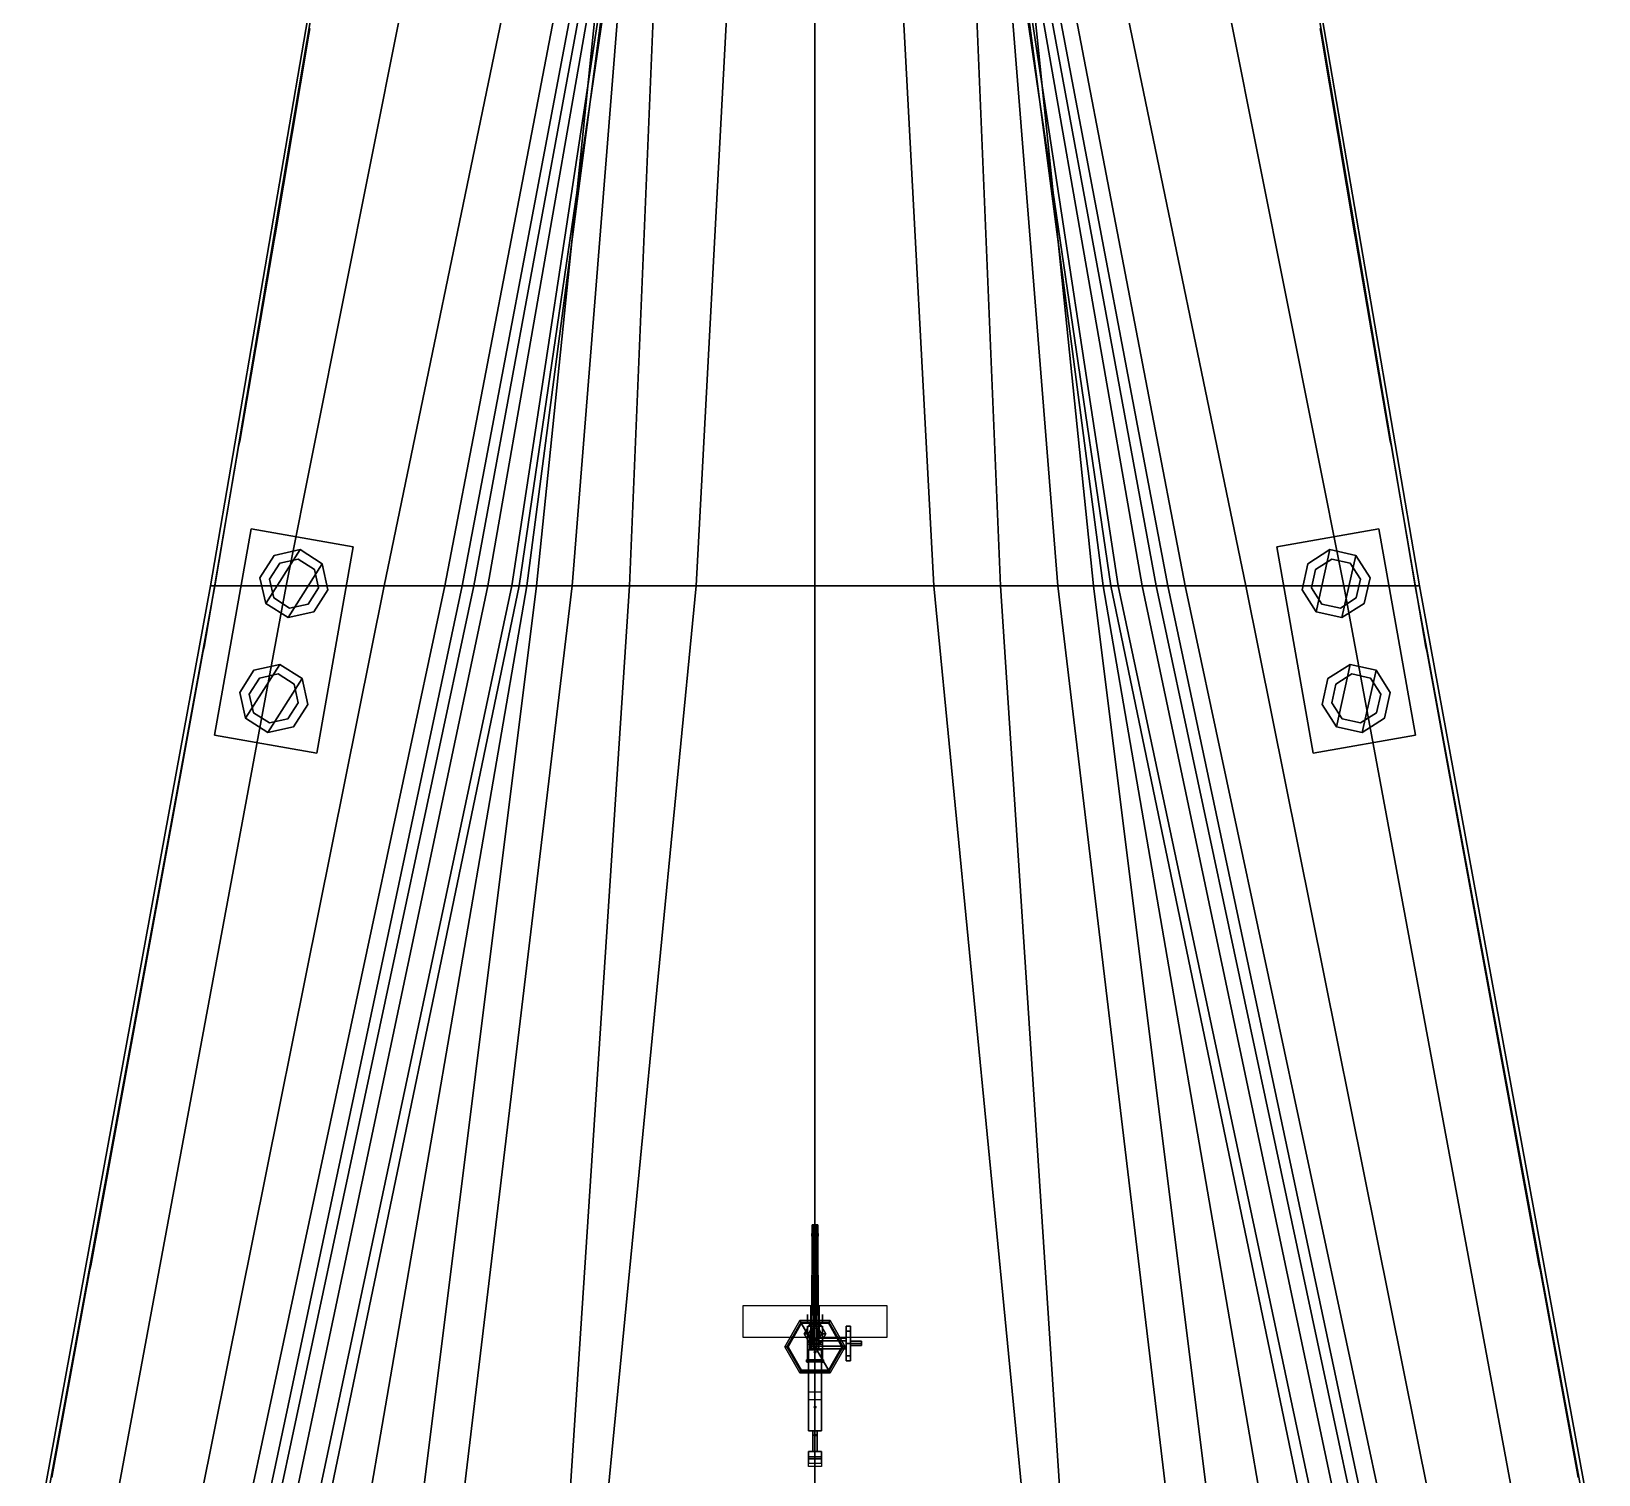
# Model space of a CAD drawing. Header units: millimetres. Extents: x -12 to 12, y -117 to 93.
# Drawn here: x -7.26 to 7.26, y 65.89 to 79.25 of the extents above; entities that cross this region are included whole.
import ezdxf

# ---------------------------------------------------------------- set-up
doc = ezdxf.new("R2010")
doc.units = ezdxf.units.MM
doc.header["$MEASUREMENT"] = 0
for name, color, linetype in [('barrel', 1, 'Continuous'), ('railings', 6, 'Continuous'), ('sleeve', 5, 'Continuous'), ('supersctucture', 3, 'Continuous'), ('turret', 2, 'Continuous')]:
    doc.layers.add(name, color=color, linetype=linetype)

msp = doc.modelspace()

# ---------------------------------------------------------------- linework, layer by layer
for points in [[(-4.7, 79.38, 6.56), (-3.85, 79.38, 4.94), (-4.9, 74.12, 4.94), (-5.6, 74.12, 6.38)], [(-4.67, 79.38, 6.71), (-4.7, 79.38, 6.62), (-5.6, 74.12, 6.52), (-5.56, 74.12, 6.59)], [(-4.7, 79.38, 6.62), (-4.7, 79.38, 6.56), (-5.6, 74.12, 6.38), (-5.6, 74.12, 6.52)], [(-3.85, 79.38, 4.94), (-2.9, 79.38, 2.42), (-3.99, 74.12, 2.42), (-4.9, 74.12, 4.94)], [(-2.9, 79.38, 2.42), (-2.42, 79.38, 0.7), (-3.43, 74.12, 0.7), (-3.99, 74.12, 2.42)], [(-2.42, 79.38, 0.7), (-2.27, 79.38, -0.06), (-3.27, 74.12, -0.06), (-3.43, 74.12, 0.7)], [(-2.27, 79.38, -0.06), (-2.19, 79.38, -0.58), (-3.16, 74.12, -0.58), (-3.27, 74.12, -0.06)], [(-2.19, 79.38, -0.58), (-2.11, 79.38, -1.35), (-3.03, 74.12, -1.35), (-3.16, 74.12, -0.58)], [(-2.11, 79.38, -1.35), (-2.01, 79.38, -2.68), (-2.81, 74.12, -2.68), (-3.03, 74.12, -1.35)], [(-2.01, 79.38, -2.68), (-1.97, 79.38, -3.56), (-2.74, 74.12, -3.56), (-2.81, 74.12, -2.68)], [(-1.97, 79.38, -3.56), (-1.98, 79.38, -4.7), (-2.67, 74.12, -4.7), (-2.74, 74.12, -3.56)], [(-1.98, 79.38, -4.7), (-2.04, 79.38, -5.41), (-2.58, 74.12, -5.31), (-2.67, 74.12, -4.7)], [(-2.04, 79.38, -5.41), (-1.83, 79.38, -6.14), (-2.25, 74.12, -6.14), (-2.58, 74.12, -5.31)], [(-1.83, 79.38, -6.14), (-1.5, 79.38, -6.59), (-1.72, 74.12, -6.74), (-2.25, 74.12, -6.14)], [(-1.5, 79.38, -6.59), (-0.82, 79.38, -7.06), (-1.1, 74.12, -7.06), (-1.72, 74.12, -6.74)], [(0, 74.12, -7.11), (-1.1, 74.12, -7.06), (-0.82, 79.38, -7.06), (0, 79.38, -7.11)], [(0, 79.38, -7.11), (0.82, 79.38, -7.06), (1.1, 74.12, -7.06), (0, 74.12, -7.11)], [(1.72, 74.12, -6.74), (1.1, 74.12, -7.06), (0.82, 79.38, -7.06), (1.5, 79.38, -6.59)], [(2.25, 74.12, -6.14), (1.72, 74.12, -6.74), (1.5, 79.38, -6.59), (1.83, 79.38, -6.14)], [(2.58, 74.12, -5.31), (2.25, 74.12, -6.14), (1.83, 79.38, -6.14), (2.04, 79.38, -5.41)], [(2.74, 74.12, -3.56), (2.67, 74.12, -4.7), (1.98, 79.38, -4.7), (1.97, 79.38, -3.56)], [(2.81, 74.12, -2.68), (2.74, 74.12, -3.56), (1.97, 79.38, -3.56), (2.01, 79.38, -2.68)], [(2.67, 74.12, -4.7), (2.58, 74.12, -5.31), (2.04, 79.38, -5.41), (1.98, 79.38, -4.7)], [(3.03, 74.12, -1.35), (2.81, 74.12, -2.68), (2.01, 79.38, -2.68), (2.11, 79.38, -1.35)], [(3.16, 74.12, -0.58), (3.03, 74.12, -1.35), (2.11, 79.38, -1.35), (2.19, 79.38, -0.58)], [(3.27, 74.12, -0.06), (3.16, 74.12, -0.58), (2.19, 79.38, -0.58), (2.27, 79.38, -0.06)], [(3.43, 74.12, 0.7), (3.27, 74.12, -0.06), (2.27, 79.38, -0.06), (2.42, 79.38, 0.7)], [(3.99, 74.12, 2.42), (3.43, 74.12, 0.7), (2.42, 79.38, 0.7), (2.9, 79.38, 2.42)], [(4.9, 74.12, 4.94), (3.99, 74.12, 2.42), (2.9, 79.38, 2.42), (3.85, 79.38, 4.94)], [(5.6, 74.12, 6.38), (4.9, 74.12, 4.94), (3.85, 79.38, 4.94), (4.7, 79.38, 6.56)], [(5.56, 74.12, 6.59), (5.6, 74.12, 6.52), (4.7, 79.38, 6.62), (4.67, 79.38, 6.71)], [(5.6, 74.12, 6.52), (5.6, 74.12, 6.38), (4.7, 79.38, 6.56), (4.7, 79.38, 6.62)], [(-4.616, 72.568, 6.65), (-4.28, 74.479, 6.65), (-5.225, 74.646, 6.65), (-5.562, 72.735, 6.65)], [(-5.225, 74.646, 6.65), (-5.225, 74.646, 6.55), (-5.562, 72.735, 6.55), (-5.562, 72.735, 6.65)], [(-4.28, 74.479, 6.65), (-4.28, 74.479, 6.55), (-5.225, 74.646, 6.55), (-5.225, 74.646, 6.65)], [(5.562, 72.735, 6.65), (5.225, 74.646, 6.65), (4.28, 74.479, 6.65), (4.616, 72.568, 6.65)], [(5.225, 74.646, 6.65), (5.225, 74.646, 6.55), (4.28, 74.479, 6.55), (4.28, 74.479, 6.65)], [(5.562, 72.735, 6.55), (5.225, 74.646, 6.55), (5.225, 74.646, 6.65), (5.562, 72.735, 6.65)], [(-5.01, 74.401, 7.23), (-5.142, 74.194, 7.23), (-5.089, 73.955, 7.23), (-4.771, 74.454, 7.23)], [(-5.01, 74.401, 7.13), (-5.142, 74.194, 7.13), (-5.142, 74.194, 7.23), (-5.01, 74.401, 7.23)], [(-4.771, 74.454, 7.23), (-5.089, 73.955, 7.23), (-4.882, 73.824, 7.23), (-4.565, 74.322, 7.23)], [(-4.771, 74.454, 7.13), (-5.01, 74.401, 7.13), (-5.01, 74.401, 7.23), (-4.771, 74.454, 7.23)], [(-4.787, 74.365, 6.65), (-4.959, 74.327, 6.65), (-4.959, 74.327, 7.13), (-4.787, 74.365, 7.13)], [(-4.638, 74.271, 6.65), (-4.787, 74.365, 6.65), (-4.787, 74.365, 7.13), (-4.638, 74.271, 7.13)], [(-4.565, 74.322, 7.13), (-4.771, 74.454, 7.13), (-4.771, 74.454, 7.23), (-4.565, 74.322, 7.23)], [(-4.616, 72.568, 6.55), (-4.28, 74.479, 6.55), (-4.28, 74.479, 6.65), (-4.616, 72.568, 6.65)], [(4.28, 74.479, 6.65), (4.28, 74.479, 6.55), (4.616, 72.568, 6.55), (4.616, 72.568, 6.65)], [(4.565, 74.322, 7.23), (4.512, 74.083, 7.23), (4.643, 73.877, 7.23), (4.771, 74.454, 7.23)], [(4.771, 74.454, 7.13), (4.565, 74.322, 7.13), (4.565, 74.322, 7.23), (4.771, 74.454, 7.23)], [(4.787, 74.365, 6.65), (4.638, 74.271, 6.65), (4.638, 74.271, 7.13), (4.787, 74.365, 7.13)], [(4.771, 74.454, 7.23), (4.643, 73.877, 7.23), (4.882, 73.824, 7.23), (5.01, 74.401, 7.23)], [(5.01, 74.401, 7.13), (4.771, 74.454, 7.13), (4.771, 74.454, 7.23), (5.01, 74.401, 7.23)], [(4.959, 74.327, 6.65), (4.787, 74.365, 6.65), (4.787, 74.365, 7.13), (4.959, 74.327, 7.13)], [(5.01, 74.401, 7.23), (4.882, 73.824, 7.23), (5.089, 73.955, 7.23), (5.142, 74.194, 7.23)], [(5.142, 74.194, 7.13), (5.01, 74.401, 7.13), (5.01, 74.401, 7.23), (5.142, 74.194, 7.23)], [(-4.959, 74.327, 6.65), (-5.053, 74.179, 6.65), (-5.053, 74.179, 7.13), (-4.959, 74.327, 7.13)], [(-4.565, 74.322, 7.23), (-4.882, 73.824, 7.23), (-4.643, 73.877, 7.23), (-4.512, 74.083, 7.23)], [(-4.6, 74.099, 6.65), (-4.638, 74.271, 6.65), (-4.638, 74.271, 7.13), (-4.6, 74.099, 7.13)], [(-4.512, 74.083, 7.13), (-4.565, 74.322, 7.13), (-4.565, 74.322, 7.23), (-4.512, 74.083, 7.23)], [(4.565, 74.322, 7.13), (4.512, 74.083, 7.13), (4.512, 74.083, 7.23), (4.565, 74.322, 7.23)], [(4.638, 74.271, 6.65), (4.6, 74.099, 6.65), (4.6, 74.099, 7.13), (4.638, 74.271, 7.13)], [(5.053, 74.179, 6.65), (4.959, 74.327, 6.65), (4.959, 74.327, 7.13), (5.053, 74.179, 7.13)], [(-5.6, 74.12, 6.38), (-4.9, 74.12, 4.94), (-6.58, 65.07, 4.57), (-7.26, 65.07, 6.08)], [(-5.56, 74.12, 6.59), (-5.6, 74.12, 6.52), (-7.26, 65.07, 6.25), (-7.22, 65.07, 6.37)], [(-5.6, 74.12, 6.52), (-5.6, 74.12, 6.38), (-7.26, 65.07, 6.08), (-7.26, 65.07, 6.25)], [(-4.9, 74.12, 4.94), (-3.99, 74.12, 2.42), (-5.81, 65.07, 2.42), (-6.58, 65.07, 4.57)], [(-3.99, 74.12, 2.42), (-3.43, 74.12, 0.7), (-5.36, 65.07, 0.7), (-5.81, 65.07, 2.42)], [(-3.43, 74.12, 0.7), (-3.27, 74.12, -0.06), (-5.19, 65.07, -0.06), (-5.36, 65.07, 0.7)], [(-3.27, 74.12, -0.06), (-3.16, 74.12, -0.58), (-5.09, 65.07, -0.58), (-5.19, 65.07, -0.06)], [(-5.142, 74.194, 7.13), (-5.089, 73.955, 7.13), (-5.089, 73.955, 7.23), (-5.142, 74.194, 7.23)], [(-3.16, 74.12, -0.58), (-3.03, 74.12, -1.35), (-4.94, 65.07, -1.35), (-5.09, 65.07, -0.58)], [(-5.053, 74.179, 6.65), (-5.015, 74.007, 6.65), (-5.015, 74.007, 7.13), (-5.053, 74.179, 7.13)], [(-3.03, 74.12, -1.35), (-2.81, 74.12, -2.68), (-4.73, 65.07, -2.68), (-4.94, 65.07, -1.35)], [(-2.81, 74.12, -2.68), (-2.74, 74.12, -3.56), (-4.62, 65.07, -3.56), (-4.73, 65.07, -2.68)], [(-4.695, 73.95, 6.65), (-4.6, 74.099, 6.65), (-4.6, 74.099, 7.13), (-4.695, 73.95, 7.13)], [(-4.643, 73.877, 7.13), (-4.512, 74.083, 7.13), (-4.512, 74.083, 7.23), (-4.643, 73.877, 7.23)], [(-2.74, 74.12, -3.56), (-2.67, 74.12, -4.7), (-4.23, 65.07, -4.7), (-4.62, 65.07, -3.56)], [(-2.67, 74.12, -4.7), (-2.58, 74.12, -5.31), (-3.71, 65.07, -5.53), (-4.23, 65.07, -4.7)], [(-2.58, 74.12, -5.31), (-2.25, 74.12, -6.14), (-3.33, 65.07, -6.03), (-3.71, 65.07, -5.53)], [(-2.25, 74.12, -6.14), (-1.72, 74.12, -6.74), (-2.31, 65.07, -6.85), (-3.33, 65.07, -6.03)], [(-1.72, 74.12, -6.74), (-1.1, 74.12, -7.06), (-1.98, 65.07, -7.06), (-2.31, 65.07, -6.85)], [(0, 65.07, -7.11), (-1.98, 65.07, -7.06), (-1.1, 74.12, -7.06), (0, 74.12, -7.11)], [(0, 74.12, -7.11), (1.1, 74.12, -7.06), (1.98, 65.07, -7.06), (0, 65.07, -7.11)], [(2.31, 65.07, -6.85), (1.98, 65.07, -7.06), (1.1, 74.12, -7.06), (1.72, 74.12, -6.74)], [(3.33, 65.07, -6.03), (2.31, 65.07, -6.85), (1.72, 74.12, -6.74), (2.25, 74.12, -6.14)], [(3.71, 65.07, -5.53), (3.33, 65.07, -6.03), (2.25, 74.12, -6.14), (2.58, 74.12, -5.31)], [(4.23, 65.07, -4.7), (3.71, 65.07, -5.53), (2.58, 74.12, -5.31), (2.67, 74.12, -4.7)], [(4.62, 65.07, -3.56), (4.23, 65.07, -4.7), (2.67, 74.12, -4.7), (2.74, 74.12, -3.56)], [(4.73, 65.07, -2.68), (4.62, 65.07, -3.56), (2.74, 74.12, -3.56), (2.81, 74.12, -2.68)], [(4.94, 65.07, -1.35), (4.73, 65.07, -2.68), (2.81, 74.12, -2.68), (3.03, 74.12, -1.35)], [(5.09, 65.07, -0.58), (4.94, 65.07, -1.35), (3.03, 74.12, -1.35), (3.16, 74.12, -0.58)], [(5.19, 65.07, -0.06), (5.09, 65.07, -0.58), (3.16, 74.12, -0.58), (3.27, 74.12, -0.06)], [(5.36, 65.07, 0.7), (5.19, 65.07, -0.06), (3.27, 74.12, -0.06), (3.43, 74.12, 0.7)], [(5.81, 65.07, 2.42), (5.36, 65.07, 0.7), (3.43, 74.12, 0.7), (3.99, 74.12, 2.42)], [(6.58, 65.07, 4.57), (5.81, 65.07, 2.42), (3.99, 74.12, 2.42), (4.9, 74.12, 4.94)], [(4.512, 74.083, 7.13), (4.643, 73.877, 7.13), (4.643, 73.877, 7.23), (4.512, 74.083, 7.23)], [(4.6, 74.099, 6.65), (4.695, 73.95, 6.65), (4.695, 73.95, 7.13), (4.6, 74.099, 7.13)], [(7.26, 65.07, 6.08), (6.58, 65.07, 4.57), (4.9, 74.12, 4.94), (5.6, 74.12, 6.38)], [(5.015, 74.007, 6.65), (5.053, 74.179, 6.65), (5.053, 74.179, 7.13), (5.015, 74.007, 7.13)], [(5.089, 73.955, 7.13), (5.142, 74.194, 7.13), (5.142, 74.194, 7.23), (5.089, 73.955, 7.23)], [(7.22, 65.07, 6.37), (7.26, 65.07, 6.25), (5.6, 74.12, 6.52), (5.56, 74.12, 6.59)], [(7.26, 65.07, 6.25), (7.26, 65.07, 6.08), (5.6, 74.12, 6.38), (5.6, 74.12, 6.52)], [(-5.089, 73.955, 7.13), (-4.882, 73.824, 7.13), (-4.882, 73.824, 7.23), (-5.089, 73.955, 7.23)], [(-5.015, 74.007, 6.65), (-4.867, 73.912, 6.65), (-4.867, 73.912, 7.13), (-5.015, 74.007, 7.13)], [(-4.867, 73.912, 6.65), (-4.695, 73.95, 6.65), (-4.695, 73.95, 7.13), (-4.867, 73.912, 7.13)], [(4.695, 73.95, 6.65), (4.867, 73.912, 6.65), (4.867, 73.912, 7.13), (4.695, 73.95, 7.13)], [(4.867, 73.912, 6.65), (5.015, 74.007, 6.65), (5.015, 74.007, 7.13), (4.867, 73.912, 7.13)], [(4.882, 73.824, 7.13), (5.089, 73.955, 7.13), (5.089, 73.955, 7.23), (4.882, 73.824, 7.23)], [(-4.882, 73.824, 7.13), (-4.643, 73.877, 7.13), (-4.643, 73.877, 7.23), (-4.882, 73.824, 7.23)], [(4.643, 73.877, 7.13), (4.882, 73.824, 7.13), (4.882, 73.824, 7.23), (4.643, 73.877, 7.23)], [(-5.198, 73.337, 7.23), (-5.33, 73.131, 7.23), (-5.277, 72.892, 7.23), (-4.959, 73.39, 7.23)], [(-5.198, 73.337, 7.13), (-5.33, 73.131, 7.13), (-5.33, 73.131, 7.23), (-5.198, 73.337, 7.23)], [(-4.959, 73.39, 7.23), (-5.277, 72.892, 7.23), (-5.07, 72.76, 7.23), (-4.752, 73.259, 7.23)], [(-4.959, 73.39, 7.13), (-5.198, 73.337, 7.13), (-5.198, 73.337, 7.23), (-4.959, 73.39, 7.23)], [(-4.752, 73.259, 7.13), (-4.959, 73.39, 7.13), (-4.959, 73.39, 7.23), (-4.752, 73.259, 7.23)], [(4.752, 73.259, 7.23), (4.699, 73.02, 7.23), (4.831, 72.813, 7.23), (4.959, 73.39, 7.23)], [(4.959, 73.39, 7.13), (4.752, 73.259, 7.13), (4.752, 73.259, 7.23), (4.959, 73.39, 7.23)], [(4.959, 73.39, 7.23), (4.831, 72.813, 7.23), (5.07, 72.76, 7.23), (5.198, 73.337, 7.23)], [(5.198, 73.337, 7.13), (4.959, 73.39, 7.13), (4.959, 73.39, 7.23), (5.198, 73.337, 7.23)], [(5.198, 73.337, 7.23), (5.07, 72.76, 7.23), (5.277, 72.892, 7.23), (5.33, 73.131, 7.23)], [(5.33, 73.131, 7.13), (5.198, 73.337, 7.13), (5.198, 73.337, 7.23), (5.33, 73.131, 7.23)], [(-5.146, 73.264, 6.65), (-5.241, 73.115, 6.65), (-5.241, 73.115, 7.13), (-5.146, 73.264, 7.13)], [(-4.974, 73.302, 6.65), (-5.146, 73.264, 6.65), (-5.146, 73.264, 7.13), (-4.974, 73.302, 7.13)], [(-4.752, 73.259, 7.23), (-5.07, 72.76, 7.23), (-4.831, 72.813, 7.23), (-4.699, 73.02, 7.23)], [(-4.826, 73.207, 6.65), (-4.974, 73.302, 6.65), (-4.974, 73.302, 7.13), (-4.826, 73.207, 7.13)], [(-4.788, 73.035, 6.65), (-4.826, 73.207, 6.65), (-4.826, 73.207, 7.13), (-4.788, 73.035, 7.13)], [(-4.699, 73.02, 7.13), (-4.752, 73.259, 7.13), (-4.752, 73.259, 7.23), (-4.699, 73.02, 7.23)], [(4.752, 73.259, 7.13), (4.699, 73.02, 7.13), (4.699, 73.02, 7.23), (4.752, 73.259, 7.23)], [(4.826, 73.207, 6.65), (4.788, 73.035, 6.65), (4.788, 73.035, 7.13), (4.826, 73.207, 7.13)], [(4.974, 73.302, 6.65), (4.826, 73.207, 6.65), (4.826, 73.207, 7.13), (4.974, 73.302, 7.13)], [(5.146, 73.264, 6.65), (4.974, 73.302, 6.65), (4.974, 73.302, 7.13), (5.146, 73.264, 7.13)], [(5.241, 73.115, 6.65), (5.146, 73.264, 6.65), (5.146, 73.264, 7.13), (5.241, 73.115, 7.13)], [(-5.33, 73.131, 7.13), (-5.277, 72.892, 7.13), (-5.277, 72.892, 7.23), (-5.33, 73.131, 7.23)], [(-5.241, 73.115, 6.65), (-5.203, 72.943, 6.65), (-5.203, 72.943, 7.13), (-5.241, 73.115, 7.13)], [(5.203, 72.943, 6.65), (5.241, 73.115, 6.65), (5.241, 73.115, 7.13), (5.203, 72.943, 7.13)], [(5.277, 72.892, 7.13), (5.33, 73.131, 7.13), (5.33, 73.131, 7.23), (5.277, 72.892, 7.23)], [(-5.277, 72.892, 7.13), (-5.07, 72.76, 7.13), (-5.07, 72.76, 7.23), (-5.277, 72.892, 7.23)], [(-5.203, 72.943, 6.65), (-5.054, 72.849, 6.65), (-5.054, 72.849, 7.13), (-5.203, 72.943, 7.13)], [(-4.883, 72.887, 6.65), (-4.788, 73.035, 6.65), (-4.788, 73.035, 7.13), (-4.883, 72.887, 7.13)], [(-4.831, 72.813, 7.13), (-4.699, 73.02, 7.13), (-4.699, 73.02, 7.23), (-4.831, 72.813, 7.23)], [(4.699, 73.02, 7.13), (4.831, 72.813, 7.13), (4.831, 72.813, 7.23), (4.699, 73.02, 7.23)], [(4.788, 73.035, 6.65), (4.883, 72.887, 6.65), (4.883, 72.887, 7.13), (4.788, 73.035, 7.13)], [(5.054, 72.849, 6.65), (5.203, 72.943, 6.65), (5.203, 72.943, 7.13), (5.054, 72.849, 7.13)], [(5.07, 72.76, 7.13), (5.277, 72.892, 7.13), (5.277, 72.892, 7.23), (5.07, 72.76, 7.23)], [(-5.07, 72.76, 7.13), (-4.831, 72.813, 7.13), (-4.831, 72.813, 7.23), (-5.07, 72.76, 7.23)], [(-5.054, 72.849, 6.65), (-4.883, 72.887, 6.65), (-4.883, 72.887, 7.13), (-5.054, 72.849, 7.13)], [(4.831, 72.813, 7.13), (5.07, 72.76, 7.13), (5.07, 72.76, 7.23), (4.831, 72.813, 7.23)], [(4.883, 72.887, 6.65), (5.054, 72.849, 6.65), (5.054, 72.849, 7.13), (4.883, 72.887, 7.13)], [(-5.562, 72.735, 6.65), (-5.562, 72.735, 6.55), (-4.616, 72.568, 6.55), (-4.616, 72.568, 6.65)], [(4.616, 72.568, 6.65), (4.616, 72.568, 6.55), (5.562, 72.735, 6.55), (5.562, 72.735, 6.65)], [(-0.25, 67.07, 6.49), (-0.125, 67.287, 6.49), (-0.14, 67.312, 6.46), (-0.28, 67.07, 6.46)], [(-0.14, 67.312, 6.41), (-0.28, 67.07, 6.41), (-0.28, 67.07, 6.46), (-0.14, 67.312, 6.46)], [(-0.125, 67.287, 6.49), (-0.25, 67.07, 6.49), (-0.25, 67.07, 7.1), (-0.125, 67.287, 7.1)], [(-0.125, 67.287, 6.49), (0.125, 67.287, 6.49), (0.14, 67.312, 6.46), (-0.14, 67.312, 6.46)], [(0.14, 67.312, 6.41), (-0.14, 67.312, 6.41), (-0.14, 67.312, 6.46), (0.14, 67.312, 6.46)], [(0.125, 67.287, 6.49), (-0.125, 67.287, 6.49), (-0.125, 67.287, 7.1), (0.125, 67.287, 7.1)], [(0.125, 67.287, 6.49), (0.25, 67.07, 6.49), (0.28, 67.07, 6.46), (0.14, 67.312, 6.46)], [(0.25, 67.07, 6.49), (0.125, 67.287, 6.49), (0.125, 67.287, 7.1), (0.25, 67.07, 7.1)], [(0.28, 67.07, 6.41), (0.14, 67.312, 6.41), (0.14, 67.312, 6.46), (0.28, 67.07, 6.46)], [(-0.125, 66.853, 6.49), (-0.25, 67.07, 6.49), (-0.28, 67.07, 6.46), (-0.14, 66.828, 6.46)], [(-0.28, 67.07, 6.41), (-0.14, 66.828, 6.41), (-0.14, 66.828, 6.46), (-0.28, 67.07, 6.46)], [(-0.25, 67.07, 6.49), (-0.125, 66.853, 6.49), (-0.125, 66.853, 7.1), (-0.25, 67.07, 7.1)], [(0.125, 66.853, 6.49), (0.25, 67.07, 6.49), (0.25, 67.07, 7.1), (0.125, 66.853, 7.1)], [(0.25, 67.07, 6.49), (0.125, 66.853, 6.49), (0.14, 66.828, 6.46), (0.28, 67.07, 6.46)], [(0.14, 66.828, 6.41), (0.28, 67.07, 6.41), (0.28, 67.07, 6.46), (0.14, 66.828, 6.46)], [(0.125, 66.853, 6.49), (-0.125, 66.853, 6.49), (-0.14, 66.828, 6.46), (0.14, 66.828, 6.46)], [(-0.14, 66.828, 6.41), (0.14, 66.828, 6.41), (0.14, 66.828, 6.46), (-0.14, 66.828, 6.46)], [(-0.125, 66.853, 6.49), (0.125, 66.853, 6.49), (0.125, 66.853, 7.1), (-0.125, 66.853, 7.1)]]:
    msp.add_3dface(points)
at = {"layer": 'barrel'}
for points in [[(0.03, 68.12, 7.47), (-0.03, 68.12, 7.47), (-0.015, 68.12, 7.496), (0.015, 68.12, 7.496)], [(0.015, 68.12, 7.444), (-0.015, 68.12, 7.444), (-0.03, 68.12, 7.47), (0.03, 68.12, 7.47)], [(-0.03, 68.12, 7.47), (-0.015, 68.12, 7.444), (-0.015, 68.095, 7.444), (-0.03, 68.095, 7.47)], [(-0.015, 68.12, 7.496), (-0.03, 68.12, 7.47), (-0.03, 68.095, 7.47), (-0.015, 68.095, 7.496)], [(0.013, 68.2, 7.448), (-0.012, 68.2, 7.448), (-0.025, 68.2, 7.47), (0.025, 68.2, 7.47)], [(0.025, 68.2, 7.47), (-0.025, 68.2, 7.47), (-0.012, 68.2, 7.492), (0.013, 68.2, 7.492)], [(-0.025, 68.2, 7.47), (-0.012, 68.2, 7.448), (-0.012, 68.01, 7.448), (-0.025, 68.01, 7.47)], [(-0.012, 68.2, 7.492), (-0.025, 68.2, 7.47), (-0.025, 68.01, 7.47), (-0.012, 68.01, 7.492)], [(-0.015, 68.12, 7.444), (0.015, 68.12, 7.444), (0.015, 68.095, 7.444), (-0.015, 68.095, 7.444)], [(0.015, 68.12, 7.496), (-0.015, 68.12, 7.496), (-0.015, 68.095, 7.496), (0.015, 68.095, 7.496)], [(-0.012, 68.2, 7.448), (0.013, 68.2, 7.448), (0.013, 68.01, 7.448), (-0.012, 68.01, 7.448)], [(0.013, 68.2, 7.492), (-0.012, 68.2, 7.492), (-0.012, 68.01, 7.492), (0.013, 68.01, 7.492)], [(0.013, 68.2, 7.448), (0.025, 68.2, 7.47), (0.025, 68.01, 7.47), (0.013, 68.01, 7.448)], [(0.025, 68.2, 7.47), (0.013, 68.2, 7.492), (0.013, 68.01, 7.492), (0.025, 68.01, 7.47)], [(0.015, 68.12, 7.444), (0.03, 68.12, 7.47), (0.03, 68.095, 7.47), (0.015, 68.095, 7.444)], [(0.03, 68.12, 7.47), (0.015, 68.12, 7.496), (0.015, 68.095, 7.496), (0.03, 68.095, 7.47)], [(0.03, 68.095, 7.47), (-0.03, 68.095, 7.47), (-0.015, 68.095, 7.444), (0.015, 68.095, 7.444)], [(0.015, 68.095, 7.496), (-0.015, 68.095, 7.496), (-0.03, 68.095, 7.47), (0.03, 68.095, 7.47)], [(-0.03, 67.46, 7.47), (-0.015, 67.46, 7.496), (-0.012, 68.01, 7.492), (-0.025, 68.01, 7.47)], [(-0.015, 67.46, 7.444), (-0.03, 67.46, 7.47), (-0.025, 68.01, 7.47), (-0.012, 68.01, 7.448)], [(-0.015, 67.46, 7.496), (0.015, 67.46, 7.496), (0.013, 68.01, 7.492), (-0.012, 68.01, 7.492)], [(0.015, 67.46, 7.444), (-0.015, 67.46, 7.444), (-0.012, 68.01, 7.448), (0.013, 68.01, 7.448)], [(0.015, 67.46, 7.496), (0.03, 67.46, 7.47), (0.025, 68.01, 7.47), (0.013, 68.01, 7.492)], [(0.03, 67.46, 7.47), (0.015, 67.46, 7.444), (0.013, 68.01, 7.448), (0.025, 68.01, 7.47)], [(-0.03, 67.46, 7.47), (-0.015, 67.46, 7.444), (-0.017, 67.04, 7.44), (-0.035, 67.04, 7.47)], [(-0.015, 67.46, 7.496), (-0.03, 67.46, 7.47), (-0.035, 67.04, 7.47), (-0.017, 67.04, 7.5)], [(-0.015, 67.46, 7.444), (0.015, 67.46, 7.444), (0.018, 67.04, 7.44), (-0.017, 67.04, 7.44)], [(0.015, 67.46, 7.496), (-0.015, 67.46, 7.496), (-0.017, 67.04, 7.5), (0.018, 67.04, 7.5)], [(0.015, 67.46, 7.444), (0.03, 67.46, 7.47), (0.035, 67.04, 7.47), (0.018, 67.04, 7.44)], [(0.03, 67.46, 7.47), (0.015, 67.46, 7.496), (0.018, 67.04, 7.5), (0.035, 67.04, 7.47)]]:
    msp.add_3dface(points, dxfattribs=at)
at = {"layer": 'railings'}
for points in [[(-4.69, 79.23, 6.7), (-4.68, 79.28, 6.7), (-4.68, 79.28, 7.88), (-4.69, 79.23, 7.88)], [(-4.69, 79.23, 7.88), (-4.68, 79.28, 7.88), (-4.68, 79.28, 6.7), (-4.69, 79.23, 6.7)], [(4.69, 79.23, 7.88), (4.68, 79.28, 7.88), (4.68, 79.28, 6.7), (4.69, 79.23, 6.7)], [(4.69, 79.23, 6.7), (4.68, 79.28, 6.7), (4.68, 79.28, 7.88), (4.69, 79.23, 7.88)], [(-4.69, 79.23, 7.83), (-4.69, 79.23, 7.88), (-5, 77.37, 7.84), (-5, 77.37, 7.79)], [(-5, 77.37, 7.79), (-5, 77.37, 7.84), (-4.69, 79.23, 7.88), (-4.69, 79.23, 7.83)], [(-5, 77.37, 7.27), (-5, 77.37, 7.32), (-4.69, 79.23, 7.36), (-4.69, 79.23, 7.31)], [(-4.69, 79.23, 7.31), (-4.69, 79.23, 7.36), (-5, 77.37, 7.32), (-5, 77.37, 7.27)], [(4.69, 79.23, 7.31), (4.69, 79.23, 7.36), (5, 77.37, 7.32), (5, 77.37, 7.27)], [(5, 77.37, 7.27), (5, 77.37, 7.32), (4.69, 79.23, 7.36), (4.69, 79.23, 7.31)], [(5, 77.37, 7.79), (5, 77.37, 7.84), (4.69, 79.23, 7.88), (4.69, 79.23, 7.83)], [(4.69, 79.23, 7.83), (4.69, 79.23, 7.88), (5, 77.37, 7.84), (5, 77.37, 7.79)], [(-5.01, 77.32, 7.79), (-5.01, 77.32, 7.84), (-5.33, 75.46, 7.79), (-5.33, 75.46, 7.74)], [(-5.33, 75.46, 7.74), (-5.33, 75.46, 7.79), (-5.01, 77.32, 7.84), (-5.01, 77.32, 7.79)], [(-5.33, 75.46, 7.22), (-5.33, 75.46, 7.27), (-5.01, 77.32, 7.32), (-5.01, 77.32, 7.27)], [(-5.01, 77.32, 7.27), (-5.01, 77.32, 7.32), (-5.33, 75.46, 7.27), (-5.33, 75.46, 7.22)], [(-5.01, 77.32, 6.66), (-5, 77.37, 6.66), (-5, 77.37, 7.84), (-5.01, 77.32, 7.84)], [(-5.01, 77.32, 7.84), (-5, 77.37, 7.84), (-5, 77.37, 6.66), (-5.01, 77.32, 6.66)], [(5.01, 77.32, 7.84), (5, 77.37, 7.84), (5, 77.37, 6.66), (5.01, 77.32, 6.66)], [(5.01, 77.32, 6.66), (5, 77.37, 6.66), (5, 77.37, 7.84), (5.01, 77.32, 7.84)], [(5.01, 77.32, 7.27), (5.01, 77.32, 7.32), (5.33, 75.46, 7.27), (5.33, 75.46, 7.22)], [(5.33, 75.46, 7.22), (5.33, 75.46, 7.27), (5.01, 77.32, 7.32), (5.01, 77.32, 7.27)], [(5.33, 75.46, 7.74), (5.33, 75.46, 7.79), (5.01, 77.32, 7.84), (5.01, 77.32, 7.79)], [(5.01, 77.32, 7.79), (5.01, 77.32, 7.84), (5.33, 75.46, 7.79), (5.33, 75.46, 7.74)], [(-5.34, 75.41, 7.74), (-5.34, 75.41, 7.79), (-5.66, 73.55, 7.75), (-5.66, 73.55, 7.7)], [(-5.66, 73.55, 7.7), (-5.66, 73.55, 7.75), (-5.34, 75.41, 7.79), (-5.34, 75.41, 7.74)], [(-5.66, 73.55, 7.18), (-5.66, 73.55, 7.23), (-5.34, 75.41, 7.27), (-5.34, 75.41, 7.22)], [(-5.34, 75.41, 7.22), (-5.34, 75.41, 7.27), (-5.66, 73.55, 7.23), (-5.66, 73.55, 7.18)], [(-5.34, 75.41, 6.61), (-5.33, 75.46, 6.61), (-5.33, 75.46, 7.79), (-5.34, 75.41, 7.79)], [(-5.34, 75.41, 7.79), (-5.33, 75.46, 7.79), (-5.33, 75.46, 6.61), (-5.34, 75.41, 6.61)], [(5.34, 75.41, 7.79), (5.33, 75.46, 7.79), (5.33, 75.46, 6.61), (5.34, 75.41, 6.61)], [(5.34, 75.41, 6.61), (5.33, 75.46, 6.61), (5.33, 75.46, 7.79), (5.34, 75.41, 7.79)], [(5.34, 75.41, 7.22), (5.34, 75.41, 7.27), (5.66, 73.55, 7.23), (5.66, 73.55, 7.18)], [(5.66, 73.55, 7.18), (5.66, 73.55, 7.23), (5.34, 75.41, 7.27), (5.34, 75.41, 7.22)], [(5.66, 73.55, 7.7), (5.66, 73.55, 7.75), (5.34, 75.41, 7.79), (5.34, 75.41, 7.74)], [(5.34, 75.41, 7.74), (5.34, 75.41, 7.79), (5.66, 73.55, 7.75), (5.66, 73.55, 7.7)], [(-6.01, 71.64, 7.65), (-6.01, 71.64, 7.7), (-5.67, 73.5, 7.75), (-5.67, 73.5, 7.7)], [(-5.67, 73.5, 7.7), (-5.67, 73.5, 7.75), (-6.01, 71.64, 7.7), (-6.01, 71.64, 7.65)], [(-5.67, 73.5, 7.18), (-5.67, 73.5, 7.23), (-6.01, 71.64, 7.18), (-6.01, 71.64, 7.13)], [(-6.01, 71.64, 7.13), (-6.01, 71.64, 7.18), (-5.67, 73.5, 7.23), (-5.67, 73.5, 7.18)], [(-5.67, 73.5, 6.57), (-5.66, 73.55, 6.57), (-5.66, 73.55, 7.75), (-5.67, 73.5, 7.75)], [(-5.67, 73.5, 7.75), (-5.66, 73.55, 7.75), (-5.66, 73.55, 6.57), (-5.67, 73.5, 6.57)], [(5.67, 73.5, 7.75), (5.66, 73.55, 7.75), (5.66, 73.55, 6.57), (5.67, 73.5, 6.57)], [(5.67, 73.5, 6.57), (5.66, 73.55, 6.57), (5.66, 73.55, 7.75), (5.67, 73.5, 7.75)], [(6.01, 71.64, 7.13), (6.01, 71.64, 7.18), (5.67, 73.5, 7.23), (5.67, 73.5, 7.18)], [(5.67, 73.5, 7.18), (5.67, 73.5, 7.23), (6.01, 71.64, 7.18), (6.01, 71.64, 7.13)], [(5.67, 73.5, 7.7), (5.67, 73.5, 7.75), (6.01, 71.64, 7.7), (6.01, 71.64, 7.65)], [(6.01, 71.64, 7.65), (6.01, 71.64, 7.7), (5.67, 73.5, 7.75), (5.67, 73.5, 7.7)], [(-6.36, 69.73, 7.61), (-6.36, 69.73, 7.66), (-6.02, 71.59, 7.7), (-6.02, 71.59, 7.65)], [(-6.02, 71.59, 7.65), (-6.02, 71.59, 7.7), (-6.36, 69.73, 7.66), (-6.36, 69.73, 7.61)], [(-6.02, 71.59, 7.13), (-6.02, 71.59, 7.18), (-6.36, 69.73, 7.14), (-6.36, 69.73, 7.09)], [(-6.36, 69.73, 7.09), (-6.36, 69.73, 7.14), (-6.02, 71.59, 7.18), (-6.02, 71.59, 7.13)], [(-6.02, 71.59, 6.52), (-6.01, 71.64, 6.52), (-6.01, 71.64, 7.7), (-6.02, 71.59, 7.7)], [(-6.02, 71.59, 7.7), (-6.01, 71.64, 7.7), (-6.01, 71.64, 6.52), (-6.02, 71.59, 6.52)], [(6.02, 71.59, 7.7), (6.01, 71.64, 7.7), (6.01, 71.64, 6.52), (6.02, 71.59, 6.52)], [(6.02, 71.59, 6.52), (6.01, 71.64, 6.52), (6.01, 71.64, 7.7), (6.02, 71.59, 7.7)], [(6.36, 69.73, 7.09), (6.36, 69.73, 7.14), (6.02, 71.59, 7.18), (6.02, 71.59, 7.13)], [(6.02, 71.59, 7.13), (6.02, 71.59, 7.18), (6.36, 69.73, 7.14), (6.36, 69.73, 7.09)], [(6.02, 71.59, 7.65), (6.02, 71.59, 7.7), (6.36, 69.73, 7.66), (6.36, 69.73, 7.61)], [(6.36, 69.73, 7.61), (6.36, 69.73, 7.66), (6.02, 71.59, 7.7), (6.02, 71.59, 7.65)], [(-6.37, 69.68, 6.48), (-6.36, 69.73, 6.48), (-6.36, 69.73, 7.66), (-6.37, 69.68, 7.66)], [(-6.37, 69.68, 7.66), (-6.36, 69.73, 7.66), (-6.36, 69.73, 6.48), (-6.37, 69.68, 6.48)], [(6.37, 69.68, 7.66), (6.36, 69.73, 7.66), (6.36, 69.73, 6.48), (6.37, 69.68, 6.48)], [(6.37, 69.68, 6.48), (6.36, 69.73, 6.48), (6.36, 69.73, 7.66), (6.37, 69.68, 7.66)], [(-6.71, 67.82, 7.56), (-6.71, 67.82, 7.61), (-6.37, 69.68, 7.66), (-6.37, 69.68, 7.61)], [(-6.37, 69.68, 7.61), (-6.37, 69.68, 7.66), (-6.71, 67.82, 7.61), (-6.71, 67.82, 7.56)], [(-6.37, 69.68, 7.09), (-6.37, 69.68, 7.14), (-6.71, 67.82, 7.09), (-6.71, 67.82, 7.04)], [(-6.71, 67.82, 7.04), (-6.71, 67.82, 7.09), (-6.37, 69.68, 7.14), (-6.37, 69.68, 7.09)], [(6.71, 67.82, 7.04), (6.71, 67.82, 7.09), (6.37, 69.68, 7.14), (6.37, 69.68, 7.09)], [(6.37, 69.68, 7.09), (6.37, 69.68, 7.14), (6.71, 67.82, 7.09), (6.71, 67.82, 7.04)], [(6.37, 69.68, 7.61), (6.37, 69.68, 7.66), (6.71, 67.82, 7.61), (6.71, 67.82, 7.56)], [(6.71, 67.82, 7.56), (6.71, 67.82, 7.61), (6.37, 69.68, 7.66), (6.37, 69.68, 7.61)], [(-6.72, 67.77, 6.43), (-6.71, 67.82, 6.43), (-6.71, 67.82, 7.61), (-6.72, 67.77, 7.61)], [(-6.72, 67.77, 7.61), (-6.71, 67.82, 7.61), (-6.71, 67.82, 6.43), (-6.72, 67.77, 6.43)], [(6.72, 67.77, 7.61), (6.71, 67.82, 7.61), (6.71, 67.82, 6.43), (6.72, 67.77, 6.43)], [(6.72, 67.77, 6.43), (6.71, 67.82, 6.43), (6.71, 67.82, 7.61), (6.72, 67.77, 7.61)], [(-7.06, 65.91, 7.51), (-7.06, 65.91, 7.56), (-6.72, 67.77, 7.61), (-6.72, 67.77, 7.56)], [(-6.72, 67.77, 7.56), (-6.72, 67.77, 7.61), (-7.06, 65.91, 7.56), (-7.06, 65.91, 7.51)], [(-6.72, 67.77, 7.04), (-6.72, 67.77, 7.09), (-7.06, 65.91, 7.04), (-7.06, 65.91, 6.99)], [(-7.06, 65.91, 6.99), (-7.06, 65.91, 7.04), (-6.72, 67.77, 7.09), (-6.72, 67.77, 7.04)], [(7.06, 65.91, 6.99), (7.06, 65.91, 7.04), (6.72, 67.77, 7.09), (6.72, 67.77, 7.04)], [(6.72, 67.77, 7.04), (6.72, 67.77, 7.09), (7.06, 65.91, 7.04), (7.06, 65.91, 6.99)], [(6.72, 67.77, 7.56), (6.72, 67.77, 7.61), (7.06, 65.91, 7.56), (7.06, 65.91, 7.51)], [(7.06, 65.91, 7.51), (7.06, 65.91, 7.56), (6.72, 67.77, 7.61), (6.72, 67.77, 7.56)], [(-7.07, 65.86, 6.38), (-7.06, 65.91, 6.38), (-7.06, 65.91, 7.56), (-7.07, 65.86, 7.56)], [(-7.07, 65.86, 7.56), (-7.06, 65.91, 7.56), (-7.06, 65.91, 6.38), (-7.07, 65.86, 6.38)], [(7.07, 65.86, 7.56), (7.06, 65.91, 7.56), (7.06, 65.91, 6.38), (7.07, 65.86, 6.38)], [(7.07, 65.86, 6.38), (7.06, 65.91, 6.38), (7.06, 65.91, 7.56), (7.07, 65.86, 7.56)]]:
    msp.add_3dface(points, dxfattribs=at)
at = {"layer": 'sleeve'}
for points in [[(-0.08, 66.93, 7.47), (-0.08, 66.94, 7.48), (-0.08, 66.95, 7.47), (-0.08, 66.94, 7.46)], [(0.08, 66.95, 7.47), (0.08, 66.94, 7.46), (-0.08, 66.94, 7.46), (-0.08, 66.95, 7.47)], [(0.08, 66.94, 7.48), (0.08, 66.95, 7.47), (-0.08, 66.95, 7.47), (-0.08, 66.94, 7.48)], [(0.08, 66.94, 7.46), (0.08, 66.93, 7.47), (-0.08, 66.93, 7.47), (-0.08, 66.94, 7.46)], [(0.08, 66.93, 7.47), (0.08, 66.94, 7.48), (-0.08, 66.94, 7.48), (-0.08, 66.93, 7.47)], [(0.06, 67.04, 7.44), (0.06, 66.95, 7.39), (-0.06, 66.95, 7.39), (-0.06, 67.04, 7.44)], [(0.06, 67.04, 7.5), (0.06, 67.04, 7.44), (-0.06, 67.04, 7.44), (-0.06, 67.04, 7.5)], [(-0.06, 67.04, 7.44), (-0.06, 66.95, 7.39), (-0.06, 66.95, 7.54), (-0.06, 67.04, 7.5)], [(-0.06, 67.04, 7.5), (-0.06, 66.95, 7.54), (0.06, 66.95, 7.54), (0.06, 67.04, 7.5)], [(0.06, 66.95, 7.39), (0.06, 66.29, 7.39), (-0.06, 66.29, 7.39), (-0.06, 66.95, 7.39)], [(-0.06, 66.95, 7.54), (-0.06, 66.29, 7.54), (0.06, 66.29, 7.54), (0.06, 66.95, 7.54)], [(-0.06, 66.95, 7.39), (-0.06, 66.29, 7.39), (-0.06, 66.29, 7.54), (-0.06, 66.95, 7.54)], [(-0.01, 67.02, 7.64), (0, 67.01, 7.64), (0.01, 67.02, 7.64), (0, 67.03, 7.64)], [(0, 67.03, 7.5), (-0.01, 67.02, 7.5), (-0.01, 67.02, 7.64), (0, 67.03, 7.64)], [(-0.01, 67.02, 7.5), (0, 67.01, 7.51), (0, 67.01, 7.64), (-0.01, 67.02, 7.64)], [(0.01, 67.02, 7.5), (0, 67.03, 7.5), (0, 67.03, 7.64), (0.01, 67.02, 7.64)], [(0, 67.01, 7.51), (0.01, 67.02, 7.5), (0.01, 67.02, 7.64), (0, 67.01, 7.64)], [(0.06, 66.95, 7.54), (0.06, 66.95, 7.39), (0.06, 67.04, 7.44), (0.06, 67.04, 7.5)], [(0.06, 66.29, 7.54), (0.06, 66.29, 7.39), (0.06, 66.95, 7.39), (0.06, 66.95, 7.54)], [(0.08, 66.94, 7.46), (0.08, 66.95, 7.47), (0.08, 66.94, 7.48), (0.08, 66.93, 7.47)], [(-0.06, 66.65, 7.54), (-0.06, 66.58, 7.66), (0.06, 66.58, 7.66), (0.06, 66.65, 7.54)], [(-0.01, 66.51, 7.71), (0, 66.5, 7.71), (0.01, 66.51, 7.71), (0, 66.52, 7.71)], [(0, 66.52, 7.54), (-0.01, 66.51, 7.54), (-0.01, 66.51, 7.71), (0, 66.52, 7.71)], [(-0.01, 66.51, 7.54), (0, 66.5, 7.54), (0, 66.5, 7.71), (-0.01, 66.51, 7.71)], [(0.01, 66.51, 7.54), (0, 66.52, 7.54), (0, 66.52, 7.71), (0.01, 66.51, 7.71)], [(0, 66.5, 7.54), (0.01, 66.51, 7.54), (0.01, 66.51, 7.71), (0, 66.5, 7.71)], [(-0.06, 66.29, 7.54), (-0.06, 66.29, 7.39), (0.06, 66.29, 7.39), (0.06, 66.29, 7.54)], [(-0.02, 66.29, 7.46), (0, 66.29, 7.44), (0, 66.1, 7.44), (-0.02, 66.1, 7.46)], [(0, 66.29, 7.48), (-0.02, 66.29, 7.46), (-0.02, 66.1, 7.46), (0, 66.1, 7.48)], [(0, 66.26, 7.39), (0.01, 66.25, 7.39), (0, 66.24, 7.39), (-0.01, 66.25, 7.39)], [(-0.01, 66.25, 7.59), (0, 66.24, 7.59), (0.01, 66.25, 7.59), (0, 66.26, 7.59)], [(0, 66.26, 7.39), (-0.01, 66.25, 7.39), (-0.01, 66.25, 7.59), (0, 66.26, 7.59)], [(-0.01, 66.25, 7.39), (0, 66.24, 7.39), (0, 66.24, 7.59), (-0.01, 66.25, 7.59)], [(0, 66.29, 7.44), (0.02, 66.29, 7.46), (0.02, 66.1, 7.46), (0, 66.1, 7.44)], [(0.02, 66.29, 7.46), (0, 66.29, 7.48), (0, 66.1, 7.48), (0.02, 66.1, 7.46)], [(0.01, 66.25, 7.39), (0, 66.26, 7.39), (0, 66.26, 7.59), (0.01, 66.25, 7.59)], [(0, 66.24, 7.39), (0.01, 66.25, 7.39), (0.01, 66.25, 7.59), (0, 66.24, 7.59)], [(-0.06, 66.1, 7.41), (-0.06, 66.05, 7.34), (0.06, 66.05, 7.34), (0.06, 66.1, 7.41)], [(-0.06, 66.03, 7.56), (-0.06, 66.1, 7.49), (0.06, 66.1, 7.49), (0.06, 66.03, 7.56)], [(-0.06, 66.1, 7.49), (-0.06, 66.1, 7.41), (0.06, 66.1, 7.41), (0.06, 66.1, 7.49)], [(-0.06, 66.05, 7.34), (-0.06, 65.99, 7.31), (0.06, 65.99, 7.31), (0.06, 66.05, 7.34)], [(-0.06, 65.96, 7.56), (-0.06, 66.03, 7.56), (0.06, 66.03, 7.56), (0.06, 65.96, 7.56)]]:
    msp.add_3dface(points, dxfattribs=at)
at = {"layer": 'supersctucture'}
for points in [[(-5.56, 74.12, 6.59), (5.56, 74.12, 6.59), (4.67, 79.38, 6.71), (-4.67, 79.38, 6.71)], [(-7.22, 65.07, 6.37), (7.22, 65.07, 6.37), (5.56, 74.12, 6.59), (-5.56, 74.12, 6.59)]]:
    msp.add_3dface(points, dxfattribs=at)
at = {"layer": 'turret'}
for points in [[(-0.04, 67.45, 6.83), (-0.67, 67.45, 6.83), (-0.67, 67.16, 7.79), (-0.04, 67.16, 7.79)], [(0.04, 67.45, 6.83), (-0.04, 67.45, 6.83), (-0.04, 67.29, 7.36), (0.04, 67.29, 7.36)], [(0.67, 67.45, 6.83), (0.04, 67.45, 6.83), (0.04, 67.16, 7.79), (0.67, 67.16, 7.79)], [(-0.13, 66.845, 7.1), (-0.26, 67.07, 7.1), (-0.13, 67.295, 7.1), (0.13, 66.845, 7.1)], [(-0.26, 67.07, 7.14), (-0.13, 66.845, 7.14), (0.13, 66.845, 7.14), (-0.13, 67.295, 7.14)], [(-0.13, 67.295, 7.1), (-0.26, 67.07, 7.1), (-0.26, 67.07, 7.14), (-0.13, 67.295, 7.14)], [(0.13, 66.845, 7.1), (-0.13, 67.295, 7.1), (0.13, 67.295, 7.1), (0.26, 67.07, 7.1)], [(-0.13, 67.295, 7.14), (0.13, 66.845, 7.14), (0.26, 67.07, 7.14), (0.13, 67.295, 7.14)], [(0.13, 67.295, 7.1), (-0.13, 67.295, 7.1), (-0.13, 67.295, 7.14), (0.13, 67.295, 7.14)], [(-0.05, 67.277, 7.14), (-0.1, 67.19, 7.14), (-0.1, 67.19, 7.23), (-0.05, 67.277, 7.23)], [(-0.06, 67.19, 7.27), (-0.03, 67.242, 7.27), (-0.05, 67.277, 7.23), (-0.1, 67.19, 7.23)], [(-0.07, 67.29, 7.1), (-0.07, 67.37, 7.09), (-0.07, 67.34, 7.19), (-0.07, 67.29, 7.14)], [(-0.07, 67.09, 7.29), (-0.07, 67.26, 7.29), (-0.07, 67.26, 7.32), (-0.07, 67.11, 7.36)], [(-0.07, 67.09, 7.29), (-0.07, 67.26, 7.29), (0.07, 67.26, 7.29), (0.07, 67.09, 7.29)], [(-0.03, 67.242, 7.27), (-0.06, 67.19, 7.27), (-0.06, 67.19, 7.29), (-0.03, 67.242, 7.29)], [(0.05, 67.277, 7.14), (-0.05, 67.277, 7.14), (-0.05, 67.277, 7.23), (0.05, 67.277, 7.23)], [(-0.03, 67.242, 7.27), (0.03, 67.242, 7.27), (0.05, 67.277, 7.23), (-0.05, 67.277, 7.23)], [(0.03, 67.242, 7.27), (-0.03, 67.242, 7.27), (-0.03, 67.242, 7.29), (0.03, 67.242, 7.29)], [(0.03, 67.242, 7.27), (0.06, 67.19, 7.27), (0.1, 67.19, 7.23), (0.05, 67.277, 7.23)], [(0.06, 67.19, 7.27), (0.03, 67.242, 7.27), (0.03, 67.242, 7.29), (0.06, 67.19, 7.29)], [(0.1, 67.19, 7.14), (0.05, 67.277, 7.14), (0.05, 67.277, 7.23), (0.1, 67.19, 7.23)], [(0.07, 67.29, 7.1), (0.07, 67.37, 7.09), (0.07, 67.34, 7.19), (0.07, 67.29, 7.14)], [(0.07, 67.09, 7.29), (0.07, 67.26, 7.29), (0.07, 67.26, 7.32), (0.07, 67.11, 7.36)], [(0.26, 67.07, 7.1), (0.13, 67.295, 7.1), (0.13, 67.295, 7.14), (0.26, 67.07, 7.14)], [(0.29, 67.1, 7.34), (0.29, 67.213, 7.293), (0.29, 67.26, 7.18), (0.29, 66.987, 7.293)], [(0.29, 67.26, 7.18), (0.29, 67.213, 7.293), (0.33, 67.213, 7.293), (0.33, 67.26, 7.18)], [(0.29, 66.987, 7.293), (0.29, 67.26, 7.18), (0.29, 67.213, 7.067), (0.29, 66.94, 7.18)], [(0.29, 67.213, 7.067), (0.29, 67.26, 7.18), (0.33, 67.26, 7.18), (0.33, 67.213, 7.067)], [(0.33, 66.987, 7.293), (0.33, 67.26, 7.18), (0.33, 67.213, 7.293), (0.33, 67.1, 7.34)], [(0.33, 66.94, 7.18), (0.33, 67.213, 7.067), (0.33, 67.26, 7.18), (0.33, 66.987, 7.293)], [(-0.1, 67.19, 7.14), (-0.05, 67.103, 7.14), (-0.05, 67.103, 7.23), (-0.1, 67.19, 7.23)], [(-0.03, 67.138, 7.27), (-0.06, 67.19, 7.27), (-0.1, 67.19, 7.23), (-0.05, 67.103, 7.23)], [(-0.07, 67.03, 7.33), (-0.07, 67.09, 7.29), (-0.07, 67.11, 7.36), (-0.07, 67.07, 7.38)], [(-0.06, 67.19, 7.27), (-0.03, 67.138, 7.27), (-0.03, 67.138, 7.29), (-0.06, 67.19, 7.29)], [(-0.05, 67.125, 7.223), (-0.05, 67.15, 7.18), (-0.05, 67.125, 7.137), (-0.05, 67.075, 7.223)], [(-0.05, 67.125, 7.137), (-0.05, 67.15, 7.18), (0.29, 67.15, 7.18), (0.29, 67.125, 7.137)], [(-0.05, 67.15, 7.18), (-0.05, 67.125, 7.223), (0.29, 67.125, 7.223), (0.29, 67.15, 7.18)], [(0.03, 67.138, 7.27), (-0.03, 67.138, 7.27), (-0.05, 67.103, 7.23), (0.05, 67.103, 7.23)], [(-0.05, 67.075, 7.223), (-0.05, 67.125, 7.137), (-0.05, 67.075, 7.137), (-0.05, 67.05, 7.18)], [(-0.05, 67.075, 7.137), (-0.05, 67.125, 7.137), (0.29, 67.125, 7.137), (0.29, 67.075, 7.137)], [(-0.05, 67.125, 7.223), (-0.05, 67.075, 7.223), (0.29, 67.075, 7.223), (0.29, 67.125, 7.223)], [(-0.05, 67.103, 7.14), (0.05, 67.103, 7.14), (0.05, 67.103, 7.23), (-0.05, 67.103, 7.23)], [(-0.03, 67.138, 7.27), (0.03, 67.138, 7.27), (0.03, 67.138, 7.29), (-0.03, 67.138, 7.29)], [(0.03, 67.138, 7.27), (0.06, 67.19, 7.27), (0.06, 67.19, 7.29), (0.03, 67.138, 7.29)], [(0.06, 67.19, 7.27), (0.03, 67.138, 7.27), (0.05, 67.103, 7.23), (0.1, 67.19, 7.23)], [(0.05, 67.103, 7.14), (0.1, 67.19, 7.14), (0.1, 67.19, 7.23), (0.05, 67.103, 7.23)], [(0.07, 67.03, 7.33), (0.07, 67.09, 7.29), (0.07, 67.11, 7.36), (0.07, 67.07, 7.38)], [(0.29, 67.1, 7.02), (0.29, 67.213, 7.067), (0.33, 67.213, 7.067), (0.33, 67.1, 7.02)], [(0.29, 67.213, 7.293), (0.29, 67.1, 7.34), (0.33, 67.1, 7.34), (0.33, 67.213, 7.293)], [(0.29, 66.94, 7.18), (0.29, 67.213, 7.067), (0.29, 67.1, 7.02), (0.29, 66.987, 7.067)], [(0.29, 66.987, 7.067), (0.29, 67.1, 7.02), (0.33, 67.1, 7.02), (0.33, 66.987, 7.067)], [(0.29, 67.1, 7.34), (0.29, 66.987, 7.293), (0.33, 66.987, 7.293), (0.33, 67.1, 7.34)], [(0.33, 66.987, 7.067), (0.33, 67.1, 7.02), (0.33, 67.213, 7.067), (0.33, 66.94, 7.18)], [(0.33, 67.12, 7.06), (0.33, 67.1, 7.08), (0.43, 67.1, 7.08), (0.43, 67.12, 7.06)], [(0.33, 67.1, 7.04), (0.33, 67.12, 7.06), (0.43, 67.12, 7.06), (0.43, 67.1, 7.04)], [(0.33, 67.1, 7.08), (0.33, 67.08, 7.06), (0.43, 67.08, 7.06), (0.43, 67.1, 7.08)], [(0.33, 67.08, 7.06), (0.33, 67.1, 7.04), (0.43, 67.1, 7.04), (0.43, 67.08, 7.06)], [(0.43, 67.08, 7.06), (0.43, 67.1, 7.04), (0.43, 67.12, 7.06), (0.43, 67.1, 7.08)], [(-0.26, 67.07, 7.1), (-0.13, 66.845, 7.1), (-0.13, 66.845, 7.14), (-0.26, 67.07, 7.14)], [(-0.07, 66.99, 7.38), (-0.07, 67.03, 7.33), (-0.07, 67.07, 7.38), (-0.07, 67.04, 7.45)], [(-0.07, 66.99, 7.44), (-0.07, 66.99, 7.38), (-0.07, 67.04, 7.45), (-0.07, 66.99, 7.47)], [(-0.07, 66.92, 7.45), (-0.07, 66.99, 7.44), (-0.07, 66.99, 7.47), (-0.07, 66.94, 7.5)], [(-0.05, 67.05, 7.18), (-0.05, 67.075, 7.137), (0.29, 67.075, 7.137), (0.29, 67.05, 7.18)], [(-0.05, 67.075, 7.223), (-0.05, 67.05, 7.18), (0.29, 67.05, 7.18), (0.29, 67.075, 7.223)], [(0.07, 66.99, 7.38), (0.07, 67.03, 7.33), (0.07, 67.07, 7.38), (0.07, 67.04, 7.45)], [(0.07, 66.99, 7.44), (0.07, 66.99, 7.38), (0.07, 67.04, 7.45), (0.07, 66.99, 7.47)], [(0.07, 66.92, 7.45), (0.07, 66.99, 7.44), (0.07, 66.99, 7.47), (0.07, 66.94, 7.5)], [(0.13, 66.845, 7.1), (0.26, 67.07, 7.1), (0.26, 67.07, 7.14), (0.13, 66.845, 7.14)], [(0.29, 66.987, 7.293), (0.29, 66.94, 7.18), (0.33, 66.94, 7.18), (0.33, 66.987, 7.293)], [(0.29, 66.94, 7.18), (0.29, 66.987, 7.067), (0.33, 66.987, 7.067), (0.33, 66.94, 7.18)], [(-0.13, 66.845, 7.1), (0.13, 66.845, 7.1), (0.13, 66.845, 7.14), (-0.13, 66.845, 7.14)]]:
    msp.add_3dface(points, dxfattribs=at)

doc.saveas('drawing.dxf')
